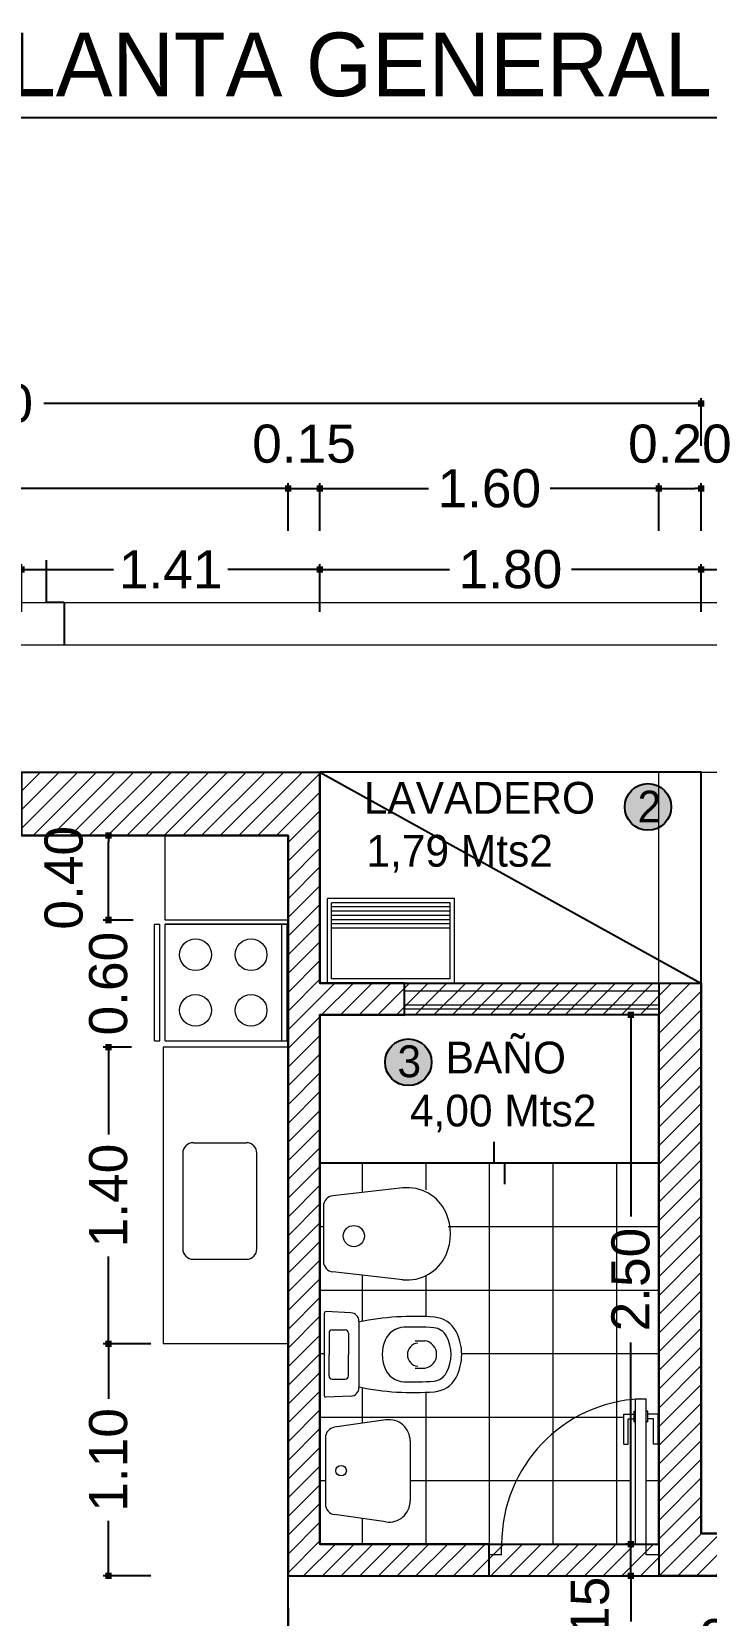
# Model space of a CAD drawing. Header units: millimetres. Extents: x 157 to 449, y 13 to 189.
# Drawn here: x 385.52 to 388.71, y 145.95 to 153.43 of the extents above; entities that cross this region are included whole.
import ezdxf

# ---------------------------------------------------------------- set-up
doc = ezdxf.new("R2010")
doc.units = ezdxf.units.MM
doc.header["$LTSCALE"] = 0.1
doc.header["$MEASUREMENT"] = 0
doc.header["$PDMODE"] = 3
doc.header["$PDSIZE"] = 0.1
doc.linetypes.add('ACAD_ISO02W100', pattern=[15, 12, -3])
doc.linetypes.add('ACAD_ISO04W100', pattern=[30, 24, -3, 0, -3])
doc.layers.get('DEFPOINTS').update_dxf_attribs({"color": 1})
for name, color, linetype in [('11.Ejes', 1, 'ACAD_ISO04W100'), ('18.Texturas', 8, 'Continuous'), ('Carpinterias', 7, 'Continuous'), ('MURO', 3, 'Continuous'), ('POLILINEA SUP', 150, 'Continuous')]:
    doc.layers.add(name, color=color, linetype=linetype)
for name, color, linetype, lineweight in [('17.Sombras', 8, 'Continuous', 5), ('ARTEFACTO', 3, 'Continuous', 15), ('CARPINTERIA', 2, 'Continuous', 18), ('MURO BAJO', 4, 'Continuous', 13), ('PISO', 8, 'Continuous', 9), ('SOMBRA', 1, 'Continuous', 0)]:
    doc.layers.add(name, color=color, linetype=linetype, lineweight=lineweight)
doc.styles.add('ARIAL', font='arial.ttf', dxfattribs={"height": 0.18})
doc.dimstyles.new('MARQ 100', dxfattribs={"dimscale": 0.1, "dimtxt": 1.75, "dimasz": 0.3, "dimexe": 0.25, "dimexo": 1.5, "dimtad": 0, "dimzin": 1, "dimdsep": 46, "dimtxsty": 'ARIAL', "dimblk": 'BOXFILLED', "dimcen": 2.5, "dimclrd": 8, "dimclre": 8, "dimclrt": 4, "dimazin": 0, "dimtfac": 1, "dimtmove": 2, "dimatfit": 3, "dimldrblk": 'DOTSMALL', "dimfxl": 2, "dimfxlon": 1, "dimlwd": -1, "dimarcsym": 0})

# ---------------------------------------------------------------- blocks, each defined once
blk = doc.blocks.new('puerta .8')
at = {"layer": 'CARPINTERIA'}
for p, q in [((515.4025, 143.696), (515.4613, 143.696)), ((515.4613, 143.696), (515.4613, 142.9599)), ((516.1442, 143.696), (516.2025, 143.696)), ((516.1442, 143.696), (516.1442, 143.646)), ((515.4025, 143.646), (515.5119, 143.646)), ((515.5119, 143.646), (515.5119, 142.9599)), ((516.1442, 143.646), (516.2025, 143.646)), ((515.4056, 143.1738), (515.4268, 143.1738)), ((515.4056, 143.1738), (515.4056, 143.0326)), ((515.4268, 143.1738), (515.4268, 143.0537)), ((515.5464, 143.1738), (515.5464, 143.0537)), ((515.5676, 143.1738), (515.5464, 143.1738)), ((515.5676, 143.1738), (515.5676, 143.0326)), ((515.4056, 143.0326), (515.4543, 143.0326)), ((515.4268, 143.0537), (515.4543, 143.0537)), ((515.4543, 143.0679), (515.4613, 143.0679)), ((515.4543, 143.0679), (515.4543, 143.0184)), ((515.519, 143.0679), (515.5119, 143.0679)), ((515.519, 143.0679), (515.519, 143.0184)), ((515.5464, 143.0537), (515.519, 143.0537)), ((515.5676, 143.0326), (515.519, 143.0326)), ((515.4543, 143.0184), (515.4613, 143.0184)), ((515.5119, 142.9599), (515.4613, 142.9599)), ((515.519, 143.0184), (515.5119, 143.0184))]:
    blk.add_line(p, q, dxfattribs=at)
blk.add_arc((515.4572, 143.646), 0.6869, 272.77941, 0, dxfattribs=at)
blk = doc.blocks.new('_BoxFilled')
at = {"color": 0, "linetype": 'ByBlock', "lineweight": -2}
blk.add_line((-0.5, 0), (-1, 0), dxfattribs=at)
at = {"color": 0, "linetype": 'ByBlock'}
blk.add_solid([(-0.5, 0.5), (0.5, 0.5), (-0.5, -0.5), (0.5, -0.5)], dxfattribs=at)
blk = doc.blocks.new('*D133')
at = {"color": 8, "lineweight": -2, "transparency": 16777216}
for p, q in [((388.3526, 146.1356), (388.3276, 146.1356)), ((388.3526, 145.1308), (388.3276, 145.1308))]:
    blk.add_line(p, q, dxfattribs=at)
at = {"color": 8, "transparency": 16777216}
for p, q in [((388.3526, 146.1056), (388.3526, 145.9207)), ((388.3526, 145.1608), (388.3526, 145.3457))]:
    blk.add_line(p, q, dxfattribs=at)
at = {"layer": 'DEFPOINTS', "color": 0, "transparency": 16777216}
for p in [(388.4849, 146.1356), (388.3526, 145.1308), (388.4849, 145.1308)]:
    blk.add_point(p, dxfattribs=at)
at = {"color": 8, "transparency": 16777216, "xscale": 0.03, "yscale": 0.03, "zscale": 0.03}
for p, rotation in [((388.3526, 146.1356), 90), ((388.3526, 145.1308), 270)]:
    blk.add_blockref('_BoxFilled', p, dxfattribs=dict(at, rotation=rotation))
at = {"color": 4, "transparency": 16777216, "insert": (388.3526, 145.6332), "char_height": 0.18, "attachment_point": 5, "rotation": 90, "style": 'ARIAL'}
blk.add_mtext('1.00', dxfattribs=at)
blk = doc.blocks.new('_DotSmall')
at = {"color": 0, "linetype": 'ByBlock', "const_width": 0.5}
blk.add_lwpolyline([(-0.0625, 0, 1), (0.0625, 0, 1)], format="xyb", close=True, dxfattribs=at)
blk = doc.blocks.new('*D134')
at = {"color": 8, "transparency": 16777216}
for p, q in [((388.3526, 146.3156), (388.3526, 146.3456)), ((388.3526, 146.1356), (388.3526, 146.2856)), ((388.3526, 146.1056), (388.3526, 146.0756))]:
    blk.add_line(p, q, dxfattribs=at)
at = {"color": 8, "lineweight": -2, "transparency": 16777216}
for p, q in [((388.3526, 146.2856), (388.3276, 146.2856)), ((388.3526, 146.1356), (388.3276, 146.1356))]:
    blk.add_line(p, q, dxfattribs=at)
at = {"layer": 'DEFPOINTS', "color": 0, "transparency": 16777216}
for p in [(388.3526, 146.2856), (388.4849, 146.2856), (388.4856, 146.1356)]:
    blk.add_point(p, dxfattribs=at)
at = {"color": 8, "transparency": 16777216, "xscale": 0.03, "yscale": 0.03, "zscale": 0.03}
for p, rotation in [((388.3526, 146.2856), 270), ((388.3526, 146.1356), 90)]:
    blk.add_blockref('_BoxFilled', p, dxfattribs=dict(at, rotation=rotation))
at = {"color": 4, "transparency": 16777216, "insert": (388.1607, 145.8877), "char_height": 0.18, "attachment_point": 5, "rotation": 90, "style": 'ARIAL'}
blk.add_mtext('0.15', dxfattribs=at)
blk = doc.blocks.new('*D114')
at = {"color": 8, "lineweight": -2, "transparency": 16777216}
for p, q in [((388.3526, 148.784), (388.3276, 148.784)), ((388.3526, 146.2856), (388.3276, 146.2856))]:
    blk.add_line(p, q, dxfattribs=at)
at = {"color": 8, "transparency": 16777216}
for p, q in [((388.3526, 148.754), (388.3526, 147.8323)), ((388.3526, 146.3156), (388.3526, 147.2373))]:
    blk.add_line(p, q, dxfattribs=at)
at = {"layer": 'DEFPOINTS', "color": 0, "transparency": 16777216}
for p in [(388.3526, 148.784), (388.4849, 148.784), (388.4849, 146.2856)]:
    blk.add_point(p, dxfattribs=at)
at = {"color": 8, "transparency": 16777216, "xscale": 0.03, "yscale": 0.03, "zscale": 0.03}
for p, rotation in [((388.3526, 148.784), 90), ((388.3526, 146.2856), 270)]:
    blk.add_blockref('_BoxFilled', p, dxfattribs=dict(at, rotation=rotation))
at = {"color": 4, "transparency": 16777216, "insert": (388.3526, 147.5348), "char_height": 0.18, "attachment_point": 5, "rotation": 90, "style": 'ARIAL'}
blk.add_mtext('2.50', dxfattribs=at)
blk = doc.blocks.new('*D116')
at = {"color": 8, "lineweight": -2, "transparency": 16777216}
for p, q in [((389.476, 149.9308), (389.701, 149.9308)), ((389.676, 148.9339), (389.651, 148.9339))]:
    blk.add_line(p, q, dxfattribs=at)
at = {"color": 8, "transparency": 16777216}
for p, q in [((389.676, 149.9008), (389.676, 149.7199)), ((389.676, 148.9639), (389.676, 149.1449))]:
    blk.add_line(p, q, dxfattribs=at)
at = {"layer": 'DEFPOINTS', "color": 0, "transparency": 16777216}
for p in [(388.2083, 149.9308), (389.676, 149.9308), (389.8083, 148.9339)]:
    blk.add_point(p, dxfattribs=at)
at = {"color": 8, "transparency": 16777216, "xscale": 0.03, "yscale": 0.03, "zscale": 0.03}
for p, rotation in [((389.676, 149.9308), 90), ((389.676, 148.9339), 270)]:
    blk.add_blockref('_BoxFilled', p, dxfattribs=dict(at, rotation=rotation))
at = {"color": 4, "transparency": 16777216, "insert": (389.676, 149.4324), "char_height": 0.18, "attachment_point": 5, "rotation": 90, "style": 'ARIAL'}
blk.add_mtext('1.00', dxfattribs=at)
blk = doc.blocks.new('*D136')
at = {"color": 8, "lineweight": -2, "transparency": 16777216}
for p, q in [((386.0859, 147.2316), (385.8609, 147.2316)), ((386.0859, 146.1356), (385.8609, 146.1356))]:
    blk.add_line(p, q, dxfattribs=at)
at = {"color": 8, "transparency": 16777216}
for p, q in [((385.8859, 147.2016), (385.8859, 146.9711)), ((385.8859, 146.1656), (385.8859, 146.3961))]:
    blk.add_line(p, q, dxfattribs=at)
at = {"layer": 'DEFPOINTS', "color": 0, "transparency": 16777216}
for p in [(385.8859, 147.2316), (386.7349, 147.2316), (386.7349, 146.1356)]:
    blk.add_point(p, dxfattribs=at)
at = {"color": 8, "transparency": 16777216, "xscale": 0.03, "yscale": 0.03, "zscale": 0.03}
for p, rotation in [((385.8859, 147.2316), 90), ((385.8859, 146.1356), 270)]:
    blk.add_blockref('_BoxFilled', p, dxfattribs=dict(at, rotation=rotation))
at = {"color": 4, "transparency": 16777216, "insert": (385.8859, 146.6836), "char_height": 0.18, "attachment_point": 5, "rotation": 90, "style": 'ARIAL'}
blk.add_mtext('1.10', dxfattribs=at)
blk = doc.blocks.new('*D137')
at = {"color": 8, "lineweight": -2, "transparency": 16777216}
for p, q in [((385.9949, 148.6316), (385.8609, 148.6316)), ((386.0859, 147.2316), (385.8609, 147.2316))]:
    blk.add_line(p, q, dxfattribs=at)
at = {"color": 8, "transparency": 16777216}
for p, q in [((385.8859, 148.6016), (385.8859, 148.2191)), ((385.8859, 147.2616), (385.8859, 147.6441))]:
    blk.add_line(p, q, dxfattribs=at)
at = {"layer": 'DEFPOINTS', "color": 0, "transparency": 16777216}
for p in [(385.8859, 148.6316), (386.1449, 148.6316), (386.7349, 147.2316)]:
    blk.add_point(p, dxfattribs=at)
at = {"color": 8, "transparency": 16777216, "xscale": 0.03, "yscale": 0.03, "zscale": 0.03}
for p, rotation in [((385.8859, 148.6316), 90), ((385.8859, 147.2316), 270)]:
    blk.add_blockref('_BoxFilled', p, dxfattribs=dict(at, rotation=rotation))
at = {"color": 4, "transparency": 16777216, "insert": (385.8859, 147.9316), "char_height": 0.18, "attachment_point": 5, "rotation": 90, "style": 'ARIAL'}
blk.add_mtext('1.40', dxfattribs=at)
blk = doc.blocks.new('*D138')
at = {"color": 8, "lineweight": -2, "transparency": 16777216}
for p, q in [((386.0036, 149.2324), (385.8609, 149.2324)), ((385.9949, 148.6316), (385.8609, 148.6316))]:
    blk.add_line(p, q, dxfattribs=at)
at = {"color": 8, "transparency": 16777216}
for p, q in [((385.8859, 149.2624), (385.8859, 149.2924)), ((385.8859, 149.2324), (385.8859, 149.228)), ((385.8859, 148.6316), (385.8859, 148.636)), ((385.8859, 148.6016), (385.8859, 148.5716))]:
    blk.add_line(p, q, dxfattribs=at)
at = {"layer": 'DEFPOINTS', "color": 0, "transparency": 16777216}
for p in [(385.8859, 149.2324), (386.1536, 149.2324), (386.1449, 148.6316)]:
    blk.add_point(p, dxfattribs=at)
at = {"color": 8, "transparency": 16777216, "xscale": 0.03, "yscale": 0.03, "zscale": 0.03}
for p, rotation in [((385.8859, 149.2324), 270), ((385.8859, 148.6316), 90)]:
    blk.add_blockref('_BoxFilled', p, dxfattribs=dict(at, rotation=rotation))
at = {"color": 4, "transparency": 16777216, "insert": (385.8859, 148.932), "char_height": 0.18, "attachment_point": 5, "rotation": 90, "style": 'ARIAL'}
blk.add_mtext('0.60', dxfattribs=at)
blk = doc.blocks.new('*D139')
at = {"color": 8, "lineweight": -2, "transparency": 16777216}
for p, q in [((386.0036, 149.6308), (385.8609, 149.6308)), ((386.0036, 149.2324), (385.8609, 149.2324))]:
    blk.add_line(p, q, dxfattribs=at)
at = {"color": 8, "transparency": 16777216}
blk.add_line((385.8859, 149.2624), (385.8859, 149.6008), dxfattribs=at)
at = {"layer": 'DEFPOINTS', "color": 0, "transparency": 16777216}
for p in [(385.8859, 149.6308), (386.1536, 149.6308), (386.1536, 149.2324)]:
    blk.add_point(p, dxfattribs=at)
at = {"color": 8, "transparency": 16777216, "xscale": 0.03, "yscale": 0.03, "zscale": 0.03}
for p, rotation in [((385.8859, 149.6308), 90), ((385.8859, 149.2324), 270)]:
    blk.add_blockref('_BoxFilled', p, dxfattribs=dict(at, rotation=rotation))
at = {"color": 4, "transparency": 16777216, "insert": (385.6753, 149.4316), "char_height": 0.18, "attachment_point": 5, "rotation": 90, "style": 'ARIAL'}
blk.add_mtext('0.40', dxfattribs=at)
blk = doc.blocks.new('*D142')
at = {"color": 8, "lineweight": -2, "transparency": 16777216}
for p, q in [((386.7349, 145.9856), (386.7349, 145.816)), ((389.5849, 145.9856), (389.5849, 145.816))]:
    blk.add_line(p, q, dxfattribs=at)
at = {"color": 8, "transparency": 16777216}
for p, q in [((386.7649, 145.841), (388.6234, 145.841)), ((389.5549, 145.841), (389.2203, 145.841))]:
    blk.add_line(p, q, dxfattribs=at)
at = {"layer": 'DEFPOINTS', "color": 0, "transparency": 16777216}
for p in [(386.7349, 146.1356), (389.5849, 146.1356), (386.7349, 145.841)]:
    blk.add_point(p, dxfattribs=at)
at = {"color": 8, "transparency": 16777216, "xscale": 0.03, "yscale": 0.03, "zscale": 0.03, "rotation": 180}
blk.add_blockref('_BoxFilled', (386.7349, 145.841), dxfattribs=at)
at = {"color": 8, "transparency": 16777216, "xscale": 0.03, "yscale": 0.03, "zscale": 0.03}
blk.add_blockref('_BoxFilled', (389.5849, 145.841), dxfattribs=at)
at = {"color": 4, "transparency": 16777216, "insert": (388.9218, 145.841), "char_height": 0.18, "attachment_point": 5, "style": 'ARIAL'}
blk.add_mtext('2.85', dxfattribs=at)
blk = doc.blocks.new('*D145')
at = {"color": 8, "lineweight": -2, "transparency": 16777216}
for p, q in [((388.9627, 146.3356), (389.1877, 146.3356)), ((389.3627, 146.1356), (389.1377, 146.1356))]:
    blk.add_line(p, q, dxfattribs=at)
at = {"color": 8, "transparency": 16777216}
blk.add_line((389.1627, 146.1656), (389.1627, 146.3056), dxfattribs=at)
at = {"layer": 'DEFPOINTS', "color": 0, "transparency": 16777216}
for p in [(388.6849, 146.3356), (389.1627, 146.3356), (391.7349, 146.1356)]:
    blk.add_point(p, dxfattribs=at)
at = {"color": 8, "transparency": 16777216, "xscale": 0.03, "yscale": 0.03, "zscale": 0.03}
for p, rotation in [((389.1627, 146.3356), 90), ((389.1627, 146.1356), 270)]:
    blk.add_blockref('_BoxFilled', p, dxfattribs=dict(at, rotation=rotation))
at = {"color": 4, "transparency": 16777216, "insert": (389.3478, 146.2356), "char_height": 0.18, "attachment_point": 5, "rotation": 90, "style": 'ARIAL'}
blk.add_mtext('0.20', dxfattribs=at)
blk = doc.blocks.new('*D146')
at = {"color": 8, "lineweight": -2, "transparency": 16777216}
for p, q in [((389.476, 148.934), (389.701, 148.934)), ((389.476, 148.784), (389.701, 148.784))]:
    blk.add_line(p, q, dxfattribs=at)
at = {"color": 8, "transparency": 16777216}
for p, q in [((389.676, 148.964), (389.676, 148.994)), ((389.676, 148.784), (389.676, 148.934)), ((389.676, 148.754), (389.676, 148.724))]:
    blk.add_line(p, q, dxfattribs=at)
at = {"layer": 'DEFPOINTS', "color": 0, "transparency": 16777216}
for p in [(388.6849, 148.934), (389.676, 148.934), (388.4849, 148.784)]:
    blk.add_point(p, dxfattribs=at)
at = {"color": 8, "transparency": 16777216, "xscale": 0.03, "yscale": 0.03, "zscale": 0.03}
for p, rotation in [((389.676, 148.934), 270), ((389.676, 148.784), 90)]:
    blk.add_blockref('_BoxFilled', p, dxfattribs=dict(at, rotation=rotation))
at = {"color": 4, "transparency": 16777216, "insert": (390.0704, 148.859), "char_height": 0.18, "attachment_point": 5, "rotation": 90, "style": 'ARIAL'}
blk.add_mtext('0.15', dxfattribs=at)
blk = doc.blocks.new('*D151')
at = {"color": 8, "lineweight": -2, "transparency": 16777216}
for p, q in [((385.4749, 150.6875), (385.4749, 150.9125)), ((386.8849, 150.6875), (386.8849, 150.9125))]:
    blk.add_line(p, q, dxfattribs=at)
at = {"color": 8, "transparency": 16777216}
for p, q in [((385.5049, 150.8875), (385.9095, 150.8875)), ((386.8549, 150.8875), (386.4504, 150.8875))]:
    blk.add_line(p, q, dxfattribs=at)
at = {"layer": 'DEFPOINTS', "color": 0, "transparency": 16777216}
for p in [(386.8849, 150.8875), (385.4749, 149.9298), (386.8849, 149.9298)]:
    blk.add_point(p, dxfattribs=at)
at = {"color": 8, "transparency": 16777216, "xscale": 0.03, "yscale": 0.03, "zscale": 0.03, "rotation": 180}
blk.add_blockref('_BoxFilled', (385.4749, 150.8875), dxfattribs=at)
at = {"color": 8, "transparency": 16777216, "xscale": 0.03, "yscale": 0.03, "zscale": 0.03}
blk.add_blockref('_BoxFilled', (386.8849, 150.8875), dxfattribs=at)
at = {"color": 4, "transparency": 16777216, "insert": (386.1799, 150.8875), "char_height": 0.18, "attachment_point": 5, "style": 'ARIAL'}
blk.add_mtext('1.41', dxfattribs=at)
blk = doc.blocks.new('*D152')
at = {"color": 8, "lineweight": -2, "transparency": 16777216}
for p, q in [((386.8849, 150.6875), (386.8849, 150.9125)), ((388.6849, 150.6875), (388.6849, 150.9125))]:
    blk.add_line(p, q, dxfattribs=at)
at = {"color": 8, "transparency": 16777216}
for p, q in [((386.9149, 150.8875), (387.4974, 150.8875)), ((388.6549, 150.8875), (388.0724, 150.8875))]:
    blk.add_line(p, q, dxfattribs=at)
at = {"layer": 'DEFPOINTS', "color": 0, "transparency": 16777216}
for p in [(388.6849, 150.8875), (386.8849, 149.9298), (388.6849, 149.9308)]:
    blk.add_point(p, dxfattribs=at)
at = {"color": 8, "transparency": 16777216, "xscale": 0.03, "yscale": 0.03, "zscale": 0.03, "rotation": 180}
blk.add_blockref('_BoxFilled', (386.8849, 150.8875), dxfattribs=at)
at = {"color": 8, "transparency": 16777216, "xscale": 0.03, "yscale": 0.03, "zscale": 0.03}
blk.add_blockref('_BoxFilled', (388.6849, 150.8875), dxfattribs=at)
at = {"color": 4, "transparency": 16777216, "insert": (387.7849, 150.8875), "char_height": 0.18, "attachment_point": 5, "style": 'ARIAL'}
blk.add_mtext('1.80', dxfattribs=at)
blk = doc.blocks.new('*D153')
at = {"color": 8, "lineweight": -2, "transparency": 16777216}
for p, q in [((388.6849, 150.6875), (388.6849, 150.9125)), ((391.8849, 150.8875), (391.8849, 150.8625))]:
    blk.add_line(p, q, dxfattribs=at)
at = {"color": 8, "transparency": 16777216}
for p, q in [((388.7149, 150.8875), (389.989, 150.8875)), ((391.8549, 150.8875), (390.5808, 150.8875))]:
    blk.add_line(p, q, dxfattribs=at)
at = {"layer": 'DEFPOINTS', "color": 0, "transparency": 16777216}
for p in [(391.8849, 150.8875), (391.8849, 150.8875), (388.6849, 149.9308)]:
    blk.add_point(p, dxfattribs=at)
at = {"color": 8, "transparency": 16777216, "xscale": 0.03, "yscale": 0.03, "zscale": 0.03, "rotation": 180}
blk.add_blockref('_BoxFilled', (388.6849, 150.8875), dxfattribs=at)
at = {"color": 8, "transparency": 16777216, "xscale": 0.03, "yscale": 0.03, "zscale": 0.03}
blk.add_blockref('_BoxFilled', (391.8849, 150.8875), dxfattribs=at)
at = {"color": 4, "transparency": 16777216, "insert": (390.2849, 150.8875), "char_height": 0.18, "attachment_point": 5, "style": 'ARIAL'}
blk.add_mtext('3.20', dxfattribs=at)
blk = doc.blocks.new('*D154')
at = {"color": 8, "lineweight": -2, "transparency": 16777216}
for p, q in [((382.035, 151.0695), (382.035, 151.2945)), ((386.7349, 151.0695), (386.7349, 151.2945))]:
    blk.add_line(p, q, dxfattribs=at)
at = {"color": 8, "transparency": 16777216}
for p, q in [((382.065, 151.2695), (384.0854, 151.2695)), ((386.7049, 151.2695), (384.6846, 151.2695))]:
    blk.add_line(p, q, dxfattribs=at)
at = {"layer": 'DEFPOINTS', "color": 0, "transparency": 16777216}
for p in [(386.7349, 151.2695), (382.035, 149.6308), (386.7349, 149.6308)]:
    blk.add_point(p, dxfattribs=at)
at = {"color": 8, "transparency": 16777216, "xscale": 0.03, "yscale": 0.03, "zscale": 0.03, "rotation": 180}
blk.add_blockref('_BoxFilled', (382.035, 151.2695), dxfattribs=at)
at = {"color": 8, "transparency": 16777216, "xscale": 0.03, "yscale": 0.03, "zscale": 0.03}
blk.add_blockref('_BoxFilled', (386.7349, 151.2695), dxfattribs=at)
at = {"color": 4, "transparency": 16777216, "insert": (384.385, 151.2695), "char_height": 0.18, "attachment_point": 5, "style": 'ARIAL'}
blk.add_mtext('4.70', dxfattribs=at)
blk = doc.blocks.new('*D155')
at = {"color": 8, "transparency": 16777216}
for p, q in [((386.7049, 151.2695), (386.6749, 151.2695)), ((386.7349, 151.2695), (386.8849, 151.2695)), ((386.9149, 151.2695), (386.9449, 151.2695))]:
    blk.add_line(p, q, dxfattribs=at)
at = {"color": 8, "lineweight": -2, "transparency": 16777216}
for p, q in [((386.7349, 151.0695), (386.7349, 151.2945)), ((386.8849, 151.0695), (386.8849, 151.2945))]:
    blk.add_line(p, q, dxfattribs=at)
at = {"layer": 'DEFPOINTS', "color": 0, "transparency": 16777216}
for p in [(386.8849, 151.2695), (386.8849, 149.9308), (386.7349, 149.6308)]:
    blk.add_point(p, dxfattribs=at)
at = {"color": 8, "transparency": 16777216, "xscale": 0.03, "yscale": 0.03, "zscale": 0.03}
blk.add_blockref('_BoxFilled', (386.7349, 151.2695), dxfattribs=at)
at = {"color": 8, "transparency": 16777216, "xscale": 0.03, "yscale": 0.03, "zscale": 0.03, "rotation": 180}
blk.add_blockref('_BoxFilled', (386.8849, 151.2695), dxfattribs=at)
at = {"color": 4, "transparency": 16777216, "insert": (386.8099, 151.4801), "char_height": 0.18, "attachment_point": 5, "style": 'ARIAL'}
blk.add_mtext('0.15', dxfattribs=at)
blk = doc.blocks.new('*D156')
at = {"color": 8, "lineweight": -2, "transparency": 16777216}
for p, q in [((386.8849, 151.0695), (386.8849, 151.2945)), ((388.4849, 151.0695), (388.4849, 151.2945))]:
    blk.add_line(p, q, dxfattribs=at)
at = {"color": 8, "transparency": 16777216}
for p, q in [((386.9149, 151.2695), (387.3974, 151.2695)), ((388.4549, 151.2695), (387.9724, 151.2695))]:
    blk.add_line(p, q, dxfattribs=at)
at = {"layer": 'DEFPOINTS', "color": 0, "transparency": 16777216}
for p in [(388.4849, 151.2695), (386.8849, 149.9308), (388.4849, 148.784)]:
    blk.add_point(p, dxfattribs=at)
at = {"color": 8, "transparency": 16777216, "xscale": 0.03, "yscale": 0.03, "zscale": 0.03, "rotation": 180}
blk.add_blockref('_BoxFilled', (386.8849, 151.2695), dxfattribs=at)
at = {"color": 8, "transparency": 16777216, "xscale": 0.03, "yscale": 0.03, "zscale": 0.03}
blk.add_blockref('_BoxFilled', (388.4849, 151.2695), dxfattribs=at)
at = {"color": 4, "transparency": 16777216, "insert": (387.6849, 151.2695), "char_height": 0.18, "attachment_point": 5, "style": 'ARIAL'}
blk.add_mtext('1.60', dxfattribs=at)
blk = doc.blocks.new('*D157')
at = {"color": 8, "lineweight": -2, "transparency": 16777216}
for p, q in [((388.4849, 151.0695), (388.4849, 151.2945)), ((388.6849, 151.0695), (388.6849, 151.2945))]:
    blk.add_line(p, q, dxfattribs=at)
at = {"color": 8, "transparency": 16777216}
blk.add_line((388.5149, 151.2695), (388.6549, 151.2695), dxfattribs=at)
at = {"layer": 'DEFPOINTS', "color": 0, "transparency": 16777216}
for p in [(388.6849, 151.2695), (388.6849, 149.9308), (388.4849, 148.784)]:
    blk.add_point(p, dxfattribs=at)
at = {"color": 8, "transparency": 16777216, "xscale": 0.03, "yscale": 0.03, "zscale": 0.03, "rotation": 180}
blk.add_blockref('_BoxFilled', (388.4849, 151.2695), dxfattribs=at)
at = {"color": 8, "transparency": 16777216, "xscale": 0.03, "yscale": 0.03, "zscale": 0.03}
blk.add_blockref('_BoxFilled', (388.6849, 151.2695), dxfattribs=at)
at = {"color": 4, "transparency": 16777216, "insert": (388.5849, 151.4801), "char_height": 0.18, "attachment_point": 5, "style": 'ARIAL'}
blk.add_mtext('0.20', dxfattribs=at)
blk = doc.blocks.new('*D158')
at = {"color": 8, "lineweight": -2, "transparency": 16777216}
for p, q in [((381.8854, 151.4706), (381.8854, 151.6956)), ((388.6849, 151.4706), (388.6849, 151.6956))]:
    blk.add_line(p, q, dxfattribs=at)
at = {"color": 8, "transparency": 16777216}
for p, q in [((381.9154, 151.6706), (384.9887, 151.6706)), ((388.6549, 151.6706), (385.5816, 151.6706))]:
    blk.add_line(p, q, dxfattribs=at)
at = {"layer": 'DEFPOINTS', "color": 0, "transparency": 16777216}
for p in [(388.6849, 151.6706), (381.8854, 149.9308), (388.6849, 149.9308)]:
    blk.add_point(p, dxfattribs=at)
at = {"color": 8, "transparency": 16777216, "xscale": 0.03, "yscale": 0.03, "zscale": 0.03, "rotation": 180}
blk.add_blockref('_BoxFilled', (381.8854, 151.6706), dxfattribs=at)
at = {"color": 8, "transparency": 16777216, "xscale": 0.03, "yscale": 0.03, "zscale": 0.03}
blk.add_blockref('_BoxFilled', (388.6849, 151.6706), dxfattribs=at)
at = {"color": 4, "transparency": 16777216, "insert": (385.2852, 151.6706), "char_height": 0.18, "attachment_point": 5, "style": 'ARIAL'}
blk.add_mtext('6.80', dxfattribs=at)

msp = doc.modelspace()

# ---------------------------------------------------------------- hatches: boundary and pattern name
at = {"layer": '18.Texturas'}
h = msp.add_hatch(color=256, dxfattribs=at)
h.dxf.hatch_style = 1
edge = h.paths.add_edge_path()
edge.add_arc((388.4344, 149.7661), 0.1101, 0, 360)
h = msp.add_hatch(color=256, dxfattribs=at)
h.dxf.hatch_style = 1
edge = h.paths.add_edge_path()
edge.add_arc((387.3025, 148.5607), 0.1101, 0, 360)
at = {"layer": 'SOMBRA', "true_color": 0xf8991e}
h = msp.add_hatch(dxfattribs=at)
h.set_pattern_fill('ANSI31', color=30, scale=0.5)
h.set_pattern_definition([(45, (72.381006, 0), (-0.044194174, 0.044194174), [])])
h.paths.add_polyline_path([(386.8849, 148.784), (388.4849, 148.7839), (388.4849, 148.934), (386.8849, 148.934), (386.8849, 149.9308), (384.2749, 149.9301), (384.2749, 149.6315), (386.7349, 149.6308), (386.7349, 146.1356), (388.4849, 146.1356), (388.4849, 146.2856), (386.8849, 146.2856)])
h.paths.add_polyline_path([(388.6849, 148.934), (388.4849, 148.934), (388.4849, 146.1356), (389.5849, 146.1356), (389.5849, 145.1308), (388.7349, 145.1303), (388.7349, 144.9803), (389.7349, 144.9808), (389.7349, 146.1356), (391.7349, 146.1356), (391.7349, 141.9808), (389.6349, 141.9808), (389.6349, 141.6808), (392.0349, 141.6808), (392.0349, 146.3356), (388.6849, 146.3356)])
h.paths.add_polyline_path([(382.0356, 149.6308), (382.1356, 149.6308), (382.1356, 149.9308), (382.0356, 149.9308), (381.7351, 149.9308), (381.735, 144.8308), (381.735, 143.0308), (382.0355, 143.0308), (382.0356, 144.8308), (382.135, 144.8308), (382.135, 145.1308), (382.035, 145.1308)])
h.paths.add_polyline_path([(384.785, 145.1308), (382.1348, 145.1308), (382.1351, 144.8308), (384.785, 144.8308)])

# ---------------------------------------------------------------- linework, layer by layer
msp.add_line((386.8849, 148.0856), (388.4799, 148.0856))
for centre in [(388.4344, 149.7661), (387.3025, 148.5607)]:
    msp.add_circle(centre, 0.1101)
at = {"layer": '11.Ejes', "ltscale": 12}
msp.add_line((392.5626, 153.0193), (381.1391, 153.0193), dxfattribs=at)
at = {"layer": '17.Sombras', "color": 8, "true_color": 0x7d7d7d}
msp.add_line((381.8849, 150.7308), (389.3849, 150.7308), dxfattribs=at)
at = {"layer": '17.Sombras', "linetype": 'ACAD_ISO02W100', "ltscale": 18}
msp.add_line((381.8854, 150.5308), (389.0849, 150.5308), dxfattribs=at)
at = {"layer": '17.Sombras', "ltscale": 0.5}
msp.add_line((388.5849, 146.1356), (387.6849, 146.1356), dxfattribs=at)
at = {"layer": '17.Sombras', "linetype": 'ACAD_ISO02W100', "ltscale": 18}
msp.add_lwpolyline([(388.4849, 148.934), (388.4849, 149.9308), (391.8849, 149.9308)], dxfattribs=at)
at = {"layer": 'ARTEFACTO'}
for p, q in [((386.1536, 149.2324), (386.1536, 149.6308)), ((387.5203, 149.334), (386.9203, 149.334)), ((386.9203, 148.934), (386.9203, 149.334)), ((386.9403, 148.954), (386.9403, 149.314)), ((387.5003, 149.314), (386.9403, 149.314)), ((387.5003, 148.954), (387.5003, 149.314)), ((387.5203, 148.934), (387.5203, 149.334)), ((386.7349, 149.2324), (386.1536, 149.2324)), ((387.5003, 149.294), (386.9403, 149.294)), ((387.5003, 149.274), (386.9403, 149.274)), ((387.5003, 149.254), (386.9403, 149.254)), ((387.5003, 149.234), (386.9403, 149.234)), ((386.1036, 148.6624), (386.1036, 149.2124)), ((386.1036, 149.2124), (386.1286, 149.2124)), ((386.1286, 148.6624), (386.1286, 149.2124)), ((386.1536, 148.6624), (386.1536, 149.2124)), ((386.1536, 149.2124), (386.7286, 149.2124)), ((386.7349, 149.2124), (386.1536, 149.2124)), ((386.7036, 149.2124), (386.7036, 148.6624)), ((386.7286, 149.2124), (386.7286, 148.6624)), ((387.5003, 149.214), (386.9403, 149.214)), ((387.5003, 149.194), (386.9403, 149.194)), ((387.5003, 148.954), (386.9403, 148.954)), ((386.1036, 148.6624), (386.1286, 148.6624)), ((386.1449, 148.6316), (386.1449, 147.2316)), ((386.7349, 148.6316), (386.1449, 148.6316)), ((386.1536, 148.6624), (386.7286, 148.6624)), ((386.2372, 148.131), (386.2372, 147.681)), ((386.2872, 148.181), (386.5372, 148.181)), ((386.5872, 147.681), (386.5872, 148.131)), ((387.2758, 147.9676), (386.9461, 147.931)), ((386.9016, 147.8813), (386.9016, 147.6208)), ((386.2872, 147.631), (386.5372, 147.631)), ((387.2758, 147.5344), (386.9461, 147.5711)), ((386.9045, 147.3754), (386.9045, 146.9872)), ((387.0313, 147.378), (386.9129, 147.3834)), ((386.943, 147.2973), (387.0046, 147.2973)), ((387.0695, 147.3381), (387.0695, 147.0245)), ((386.7349, 147.2316), (386.1449, 147.2316)), ((386.9279, 147.2822), (386.9279, 147.1813)), ((387.0197, 147.2822), (387.0197, 147.1813)), ((387.3349, 147.2461), (387.3801, 147.2461)), ((386.9279, 147.0804), (386.9279, 147.1813)), ((387.0197, 147.0804), (387.0197, 147.1813)), ((386.943, 147.0653), (387.0046, 147.0653)), ((387.3349, 147.1164), (387.3801, 147.1164)), ((387.0313, 146.9845), (386.9129, 146.9792)), ((387.1969, 146.8723), (386.954, 146.8376)), ((386.911, 146.7881), (386.911, 146.4748)), ((387.311, 146.7733), (387.311, 146.4896)), ((387.1969, 146.3906), (386.954, 146.4253))]:
    msp.add_line(p, q, dxfattribs=at)
for centre, radius in [((386.2974, 149.0686), 0.075), ((386.5599, 149.0686), 0.075), ((386.2974, 148.8061), 0.075), ((386.5599, 148.8061), 0.075), ((387.0452, 147.7402), 0.05), ((386.9849, 146.6326), 0.025)]:
    msp.add_circle(centre, radius, dxfattribs=at)
for centre, radius, start, end in [((386.2872, 148.131), 0.05, 90, 180), ((386.5372, 148.131), 0.05, 360, 90), ((387.2978, 147.7688), 0.2, 23.99818, 96.34019), ((386.9516, 147.8813), 0.05, 96.34019, 180), ((387.2579, 147.751), 0.2437, 336.00182, 23.99818), ((386.2872, 147.681), 0.05, 180, 270), ((386.5372, 147.681), 0.05, 270, 0), ((386.9516, 147.6208), 0.05, 180, 263.65981), ((387.2978, 147.7332), 0.2, 263.65981, 336.00182), ((386.9125, 147.3754), 0.008, 94.11099, 180), ((386.9125, 147.3754), 0.008, 87.39744, 94.11099), ((387.0295, 147.3381), 0.04, 0, 87.39744), ((387.3269, 146.0868), 1.2742, 85.50719, 101.65631), ((386.943, 147.2822), 0.0151, 90, 180), ((387.0046, 147.2822), 0.0151, 0, 90), ((387.2859, 147.209), 0.1012, 92.70725, 157.23206), ((387.3269, 146.0868), 1.2242, 85.50719, 92.14249), ((387.4169, 147.2324), 0.075, 27.58575, 85.50719), ((387.4169, 147.2324), 0.125, 27.58575, 85.50719), ((387.3191, 147.1813), 0.2354, 332.41425, 27.58575), ((387.3529, 147.1813), 0.1736, 157.33865, 202.66135), ((387.3533, 147.1803), 0.0553, 96.40891, 263.59109), ((387.3708, 147.1813), 0.0655, 278.13705, 81.86295), ((387.3191, 147.1813), 0.1854, 332.41425, 27.58575), ((386.943, 147.0804), 0.0151, 180, 270), ((387.0046, 147.0804), 0.0151, 270, 0), ((387.2859, 147.1535), 0.1012, 202.76794, 267.29275), ((387.4169, 147.1302), 0.075, 274.49281, 332.41425), ((387.4169, 147.1302), 0.125, 274.49281, 332.41425), ((386.9125, 146.9877), 0.008, 184.11099, 270), ((387.0295, 147.0245), 0.04, 272.60256, 0), ((387.3269, 148.2758), 1.2742, 258.34369, 274.49281), ((387.3269, 148.2758), 1.2242, 267.85751, 274.49281), ((386.961, 146.7881), 0.05, 98.1301, 180), ((387.211, 146.7733), 0.1, 0, 98.1301), ((386.961, 146.4748), 0.05, 180, 261.8699), ((387.211, 146.4896), 0.1, 261.8699, 0)]:
    msp.add_arc(centre, radius, start, end, dxfattribs=at)
at = {"layer": 'CARPINTERIA'}
for p, q in [((388.4849, 148.8959), (387.2849, 148.8958)), ((388.4849, 148.8309), (387.2849, 148.8308)), ((388.4849, 148.8309), (387.2849, 148.8308)), ((388.4849, 148.8109), (387.2849, 148.8108))]:
    msp.add_line(p, q, dxfattribs=at)
at = {"layer": 'MURO'}
for p, q in [((385.5927, 150.9308), (385.5927, 150.7308)), ((385.6772, 150.7308), (385.5927, 150.7308)), ((385.6772, 150.7308), (385.6772, 150.5308)), ((388.4849, 148.934), (388.4849, 146.1356)), ((388.4849, 148.934), (388.6849, 148.934)), ((388.6849, 146.3356), (388.6849, 148.934)), ((387.7074, 148.0856), (387.7074, 148.1856)), ((387.7074, 148.0856), (387.7574, 148.0856)), ((387.7574, 148.0856), (387.7574, 147.9856)), ((392.0349, 146.3356), (388.6849, 146.3356)), ((389.5849, 146.1356), (388.4849, 146.1356))]:
    msp.add_line(p, q, dxfattribs=at)
at = {"layer": 'MURO', "ltscale": 0.5}
msp.add_lwpolyline([(386.8849, 149.9308), (385.4749, 149.9295), (385.4749, 149.6308), (386.7349, 149.6308), (386.7349, 146.1356), (387.6849, 146.1356), (387.6849, 146.2856), (386.8849, 146.2856), (386.8849, 148.784), (387.2849, 148.7839), (387.2849, 148.934), (386.8849, 148.934), (386.8849, 149.9308), (385.4749, 149.9294)], dxfattribs=at)
at = {"layer": 'MURO BAJO'}
for p, q in [((387.2849, 148.9339), (388.4849, 148.934)), ((387.2849, 148.9339), (388.4849, 148.9339)), ((387.2849, 148.7839), (388.4849, 148.784))]:
    msp.add_line(p, q, dxfattribs=at)
at = {"layer": 'PISO', "ltscale": 0.5}
for p, q in [((387.0849, 148.0856), (387.0849, 147.9464)), ((387.3849, 148.0856), (387.3849, 147.959)), ((387.6849, 148.0856), (387.6849, 146.2856)), ((387.9849, 148.0856), (387.9849, 146.2856)), ((388.2849, 148.0856), (388.2849, 146.2856)), ((388.4849, 148.0856), (388.4849, 146.2856)), ((386.8849, 147.7856), (386.9016, 147.7856)), ((387.4909, 147.7856), (388.4849, 147.7856)), ((387.0849, 147.5557), (387.0849, 147.3377)), ((387.3849, 147.5532), (387.3849, 147.3596)), ((386.8849, 147.4856), (388.4849, 147.4856)), ((386.8849, 147.1856), (386.9045, 147.1856)), ((387.5545, 147.1856), (388.4849, 147.1856)), ((387.0849, 147.0248), (387.0849, 146.8563)), ((387.3849, 147.0029), (387.3849, 146.2856)), ((386.8849, 146.8856), (388.3198, 146.8856)), ((386.8849, 146.5856), (386.911, 146.5856)), ((387.311, 146.5856), (388.3526, 146.5856)), ((387.7315, 146.5856), (387.7315, 146.5856)), ((388.4261, 146.5856), (388.4849, 146.5856)), ((387.0849, 146.4066), (387.0849, 146.2856))]:
    msp.add_line(p, q, dxfattribs=at)
at = {"layer": 'POLILINEA SUP', "ltscale": 0.5}
for points in [[(381.8847, 149.9308), (386.8847, 149.9308), (388.6847, 148.934), (388.6847, 146.3356), (391.8847, 146.3356), (391.8847, 141.6808), (384.7847, 141.6808), (384.7846, 143.7808), (382.0356, 143.7808), (382.0358, 144.8308), (381.8853, 144.8308), (381.8851, 149.9308)], [(381.8849, 149.9308), (386.8849, 149.9308), (386.8849, 148.934), (388.6849, 148.934), (388.6849, 146.3356), (391.8849, 146.3356), (391.8849, 141.6808), (384.7849, 141.6808), (384.7849, 143.7808), (384.785, 144.8308), (382.0356, 144.8308), (382.0356, 144.8308), (382.0355, 143.0308), (381.8849, 143.0308), (381.8854, 149.9308)]]:
    msp.add_lwpolyline(points, dxfattribs=at)
at = {"layer": 'POLILINEA SUP'}
msp.add_lwpolyline([(388.6849, 148.934), (388.6849, 149.9308), (386.8849, 149.9308)], dxfattribs=at)
for points in [[(386.8849, 148.934), (388.6849, 148.934), (388.6849, 149.9308), (386.8849, 149.9308)], [(382.035, 145.1308), (386.7349, 145.1308), (386.7349, 149.6308), (382.035, 149.6308)], [(386.8849, 146.2856), (388.4849, 146.2856), (388.4849, 148.784), (386.8849, 148.784)], [(386.7349, 146.1356), (389.5849, 146.1356), (389.5849, 145.1308), (386.7349, 145.1308)]]:
    msp.add_lwpolyline(points, close=True, dxfattribs=at)

# ---------------------------------------------------------------- block references
at = {"layer": 'Carpinterias', "rotation": 180}
msp.add_blockref('puerta .8', (903.8874, 289.9316), dxfattribs=at)

# ---------------------------------------------------------------- texts
at = {"color": 2}
for s, insert, char_height, width, attachment_point in [('PLANTA GENERAL', (388.7364, 153.4217), 0.3, 4.982681, 3), ('\\pi0.13212;LAVADERO\\P\\pi0.14462;1,79 Mts2', (386.9598, 149.8843), 0.15, 1.46425, 1), ('\\pi0.23101;BAÑO\\P\\pi0.06234;4,00 Mts2', (387.2475, 148.658), 0.15, 1.031122, 1)]:
    msp.add_mtext(s, dxfattribs=dict(at, insert=insert, char_height=char_height, width=width, attachment_point=attachment_point))
at = {"color": 2, "char_height": 0.15, "attachment_point": 1}
for s, width, insert in [('\\pi0.025,t0.325;2', 0.15, (388.3601, 149.8428)), ('\\pi1.7,t2;3', 3.5, (385.5512, 148.6404))]:
    msp.add_mtext_dynamic_manual_height_columns(s, width=width, gutter_width=12.5, heights=[0], dxfattribs=dict(at, insert=insert))

# ---------------------------------------------------------------- dimensions: what is measured, and where the dimension line sits
for base, p1, p2, picture, middle in [((388.6849, 151.6706), (381.8854, 149.9308), (388.6849, 149.9308), '*D158', (385.2852, 151.6706)), ((386.8849, 151.2695), (386.7349, 149.6308), (386.8849, 149.9308), '*D155', (386.8099, 151.4801)), ((388.6849, 151.2695), (388.4849, 148.784), (388.6849, 149.9308), '*D157', (388.5849, 151.4801)), ((386.7349, 151.2695), (382.035, 149.6308), (386.7349, 149.6308), '*D154', (384.385, 151.2695)), ((388.4849, 151.2695), (386.8849, 149.9308), (388.4849, 148.784), '*D156', (387.6849, 151.2695)), ((386.8849, 150.8875), (385.4749, 149.9298), (386.8849, 149.9298), '*D151', (386.1799, 150.8875)), ((388.6849, 150.8875), (386.8849, 149.9298), (388.6849, 149.9308), '*D152', (387.7849, 150.8875)), ((391.8849, 150.8875), (388.6849, 149.9308), (391.8849, 150.8875), '*D153', (390.2849, 150.8875))]:
    dim = msp.add_linear_dim(base=base, p1=p1, p2=p2, dimstyle='MARQ 100')
    dim.commit()
    dim.dimension.update_dxf_attribs({"geometry": picture, "text_midpoint": middle})
for base, p1, p2, picture, middle in [((389.676, 149.9308), (389.8083, 148.9339), (388.2083, 149.9308), '*D116', (389.676, 149.4324)), ((385.8859, 149.6308), (386.1536, 149.2324), (386.1536, 149.6308), '*D139', (385.6753, 149.4316)), ((385.8859, 149.2324), (386.1449, 148.6316), (386.1536, 149.2324), '*D138', (385.8859, 148.932)), ((389.676, 148.934), (388.4849, 148.784), (388.6849, 148.934), '*D146', (390.0704, 148.859)), ((388.3526, 148.784), (388.4849, 146.2856), (388.4849, 148.784), '*D114', (388.3526, 147.5348)), ((385.8859, 148.6316), (386.7349, 147.2316), (386.1449, 148.6316), '*D137', (385.8859, 147.9316)), ((385.8859, 147.2316), (386.7349, 146.1356), (386.7349, 147.2316), '*D136', (385.8859, 146.6836)), ((388.3526, 145.1308), (388.4849, 146.1356), (388.4849, 145.1308), '*D133', (388.3526, 145.6332))]:
    dim = msp.add_linear_dim(base=base, p1=p1, p2=p2, angle=90, dimstyle='MARQ 100')
    dim.commit()
    dim.dimension.update_dxf_attribs({"geometry": picture, "text_midpoint": middle})
for base, p1, p2, picture, middle in [((389.1627, 146.3356), (391.7349, 146.1356), (388.6849, 146.3356), '*D145', (389.3478, 146.2356)), ((388.3526, 146.2856), (388.4856, 146.1356), (388.4849, 146.2856), '*D134', (388.1607, 145.8877))]:
    dim = msp.add_linear_dim(base=base, p1=p1, p2=p2, angle=90, dimstyle='MARQ 100')
    dim.commit()
    dim.dimension.update_dxf_attribs({"geometry": picture, "text_midpoint": middle, "dimtype": 160})
dim = msp.add_linear_dim(base=(386.7349, 145.841), p1=(389.5849, 146.1356), p2=(386.7349, 146.1356), dimstyle='MARQ 100')
dim.commit()
dim.dimension.update_dxf_attribs({"geometry": '*D142', "text_midpoint": (388.9218, 145.841), "dimtype": 160})

doc.saveas('drawing.dxf')
